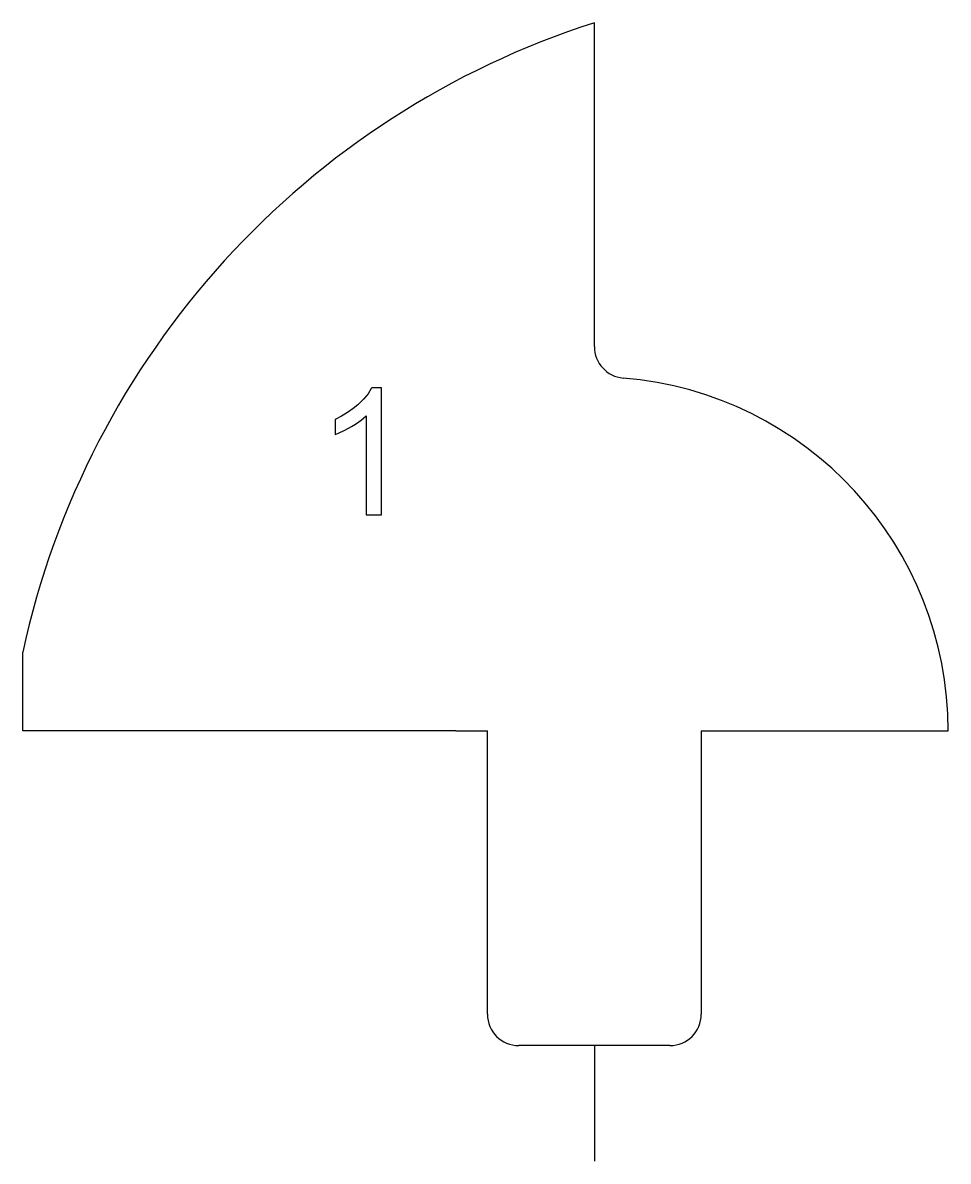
# Model space of a CAD drawing. Header units: inches. Extents: x -1.7 to 27.7, y 4.7 to 40.8.
import ezdxf

# ---------------------------------------------------------------- set-up
doc = ezdxf.new("R2010")
doc.units = ezdxf.units.IN
doc.header["$MEASUREMENT"] = 0
doc.layers.add('Guide', color=1, linetype='Continuous')

msp = doc.modelspace()

# ---------------------------------------------------------------- linework, layer by layer
for p, q in [((16.485, 30.534), (16.485, 40.825)), ((-1.686, 18.325), (-1.686, 20.825)), ((12.085, 18.325), (-1.686, 18.325)), ((12.085, 18.325), (13.085, 18.325)), ((13.085, 9.325), (13.085, 18.325)), ((19.885, 18.325), (19.885, 9.325)), ((19.885, 18.325), (27.735, 18.325)), ((18.885, 8.325), (14.085, 8.325))]:
    msp.add_line(p, q)
msp.add_lwpolyline([(9.394, 29.202), (9.29, 29.034), (9.146, 28.861), (8.969, 28.686), (8.823, 28.565), (8.643, 28.438), (8.451, 28.322), (8.245, 28.215), (8.245, 27.738), (8.354, 27.782), (8.551, 27.875), (8.765, 27.994), (8.889, 28.071), (9.076, 28.203), (9.231, 28.334), (9.231, 25.194), (9.722, 25.194), (9.722, 29.223), (9.406, 29.223)], close=True)
for centre, radius, start, end in [((24.72, 15.088), 27.022, 107.7429, 167.7429), ((17.485, 30.534), 1, 180, 265.3176), ((16.485, 18.325), 11.25, 0, 85.3176), ((14.085, 9.325), 1, 180, 270), ((18.885, 9.325), 1, 270, 0)]:
    msp.add_arc(centre, radius, start, end)
at = {"layer": 'Guide'}
msp.add_line((16.485, 8.325), (16.485, 4.651), dxfattribs=at)

doc.saveas('drawing.dxf')
